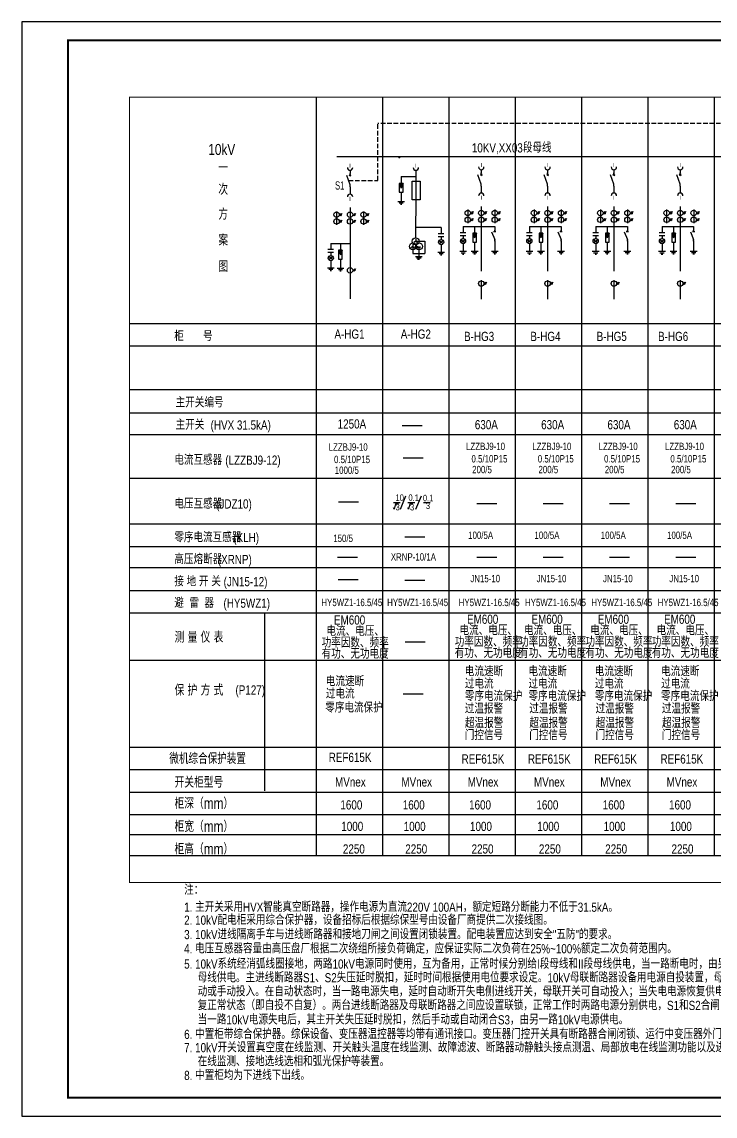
# Model space of a CAD drawing. Extents: x 562591 to 1355713, y 459382 to 835216.
# Drawn here: x 562591 to 600227, y 709699 to 769099 of the extents above; entities that cross this region are included whole.
import ezdxf

# ---------------------------------------------------------------- set-up
doc = ezdxf.new("R2010")
doc.units = 0
doc.header["$LTSCALE"] = 1000
doc.header["$MEASUREMENT"] = 0
doc.linetypes.add('DASH', pattern=[0.35, 0.25, -0.1])
for name, color, linetype in [('1', 8, 'Continuous'), ('A', 7, 'Continuous'), ('EQUIP', 3, 'Continuous'), ('TEL_TITLE', 7, 'Continuous'), ('WIRE-照明', 1, 'Continuous'), ('公共标注层', 8, 'Continuous'), ('动力平面导线层', 3, 'Continuous'), ('照明平面导线层', 1, 'Continuous')]:
    doc.layers.add(name, color=color, linetype=linetype)
doc.layers.add('E-LIGH-INN-TEXT', color=7, linetype='Continuous', lineweight=25)
doc.styles.add('fs', font='fszk.shx', dxfattribs={"width": 0.8, "bigfont": 'hztxt.shx'})
doc.styles.add('H1', font='jrs.shx', dxfattribs={"width": 0.7, "bigfont": 'jhz.shx'})
doc.styles.add('HZLZB', font='txt', dxfattribs={"width": 0.666667, "bigfont": 'hztxt'})
doc.styles.add('Lee', font='jrs.shx', dxfattribs={"bigfont": 'hztxt.shx'})
doc.styles.add('设计院字体(0.7)', font='xcsg.shx', dxfattribs={"width": 0.7, "bigfont": 'hztxt.shx'})

msp = doc.modelspace()

# ---------------------------------------------------------------- linework, layer by layer
at = {"color": 7}
for p, q in [((578566, 765007), (578566, 723824)), ((582166, 765007), (582166, 723824)), ((585766, 765007), (585766, 742605)), ((589366, 765007), (589366, 723824)), ((592966, 765007), (592966, 723824)), ((596566, 765007), (596566, 723824)), ((600166, 765007), (600166, 723824)), ((649570, 749134), (568430, 749134)), ((649570, 747855), (568430, 747855)), ((649570, 746684), (568430, 746684)), ((583243, 747185), (584329, 747185)), ((583296, 745427), (584382, 745427)), ((649570, 744304), (568430, 744304)), ((579783, 743051), (580869, 743051)), ((585766, 742612), (585766, 723824)), ((587297, 742961), (588384, 742961)), ((590897, 742961), (591984, 742961)), ((594497, 742961), (595584, 742961)), ((598097, 742961), (599184, 742961)), ((649570, 741832), (568430, 741832)), ((583383, 741147), (584469, 741147)), ((649570, 740607), (568430, 740607)), ((579732, 740035), (580819, 740035)), ((587297, 740037), (588384, 740037)), ((590897, 740037), (591984, 740037)), ((594497, 740037), (595584, 740037)), ((598097, 740037), (599184, 740037)), ((649570, 739455), (568430, 739455)), ((579770, 738834), (580856, 738834)), ((583383, 738791), (584469, 738791)), ((649570, 738221), (568430, 738221)), ((649570, 736996), (568430, 736996)), ((575756, 736996), (575756, 727354)), ((583393, 735443), (584480, 735443)), ((649570, 734423), (568430, 734423)), ((583282, 732625), (584369, 732625)), ((568430, 729731), (649570, 729731)), ((568430, 728506), (649570, 728506)), ((568430, 727282), (649570, 727282)), ((568430, 727282), (649570, 727282)), ((649570, 726057), (568430, 726057)), ((649570, 724977), (568430, 724977)), ((649570, 723824), (568430, 723824))]:
    msp.add_line(p, q, dxfattribs=at)
at = {"color": 0}
for p, q in [((580407, 760251), (580229, 760765)), ((580455, 760798), (580359, 760734)), ((580359, 760793), (580455, 760735)), ((587530, 760285), (587352, 760799)), ((587578, 760832), (587482, 760768)), ((587482, 760826), (587578, 760769)), ((587530, 760799), (587530, 760909)), ((591130, 760285), (590952, 760799)), ((591178, 760832), (591082, 760768)), ((591082, 760826), (591178, 760769)), ((591130, 760799), (591130, 760909)), ((594730, 760285), (594552, 760799)), ((594778, 760832), (594682, 760768)), ((594682, 760826), (594778, 760769)), ((594730, 760799), (594730, 760909)), ((598330, 760285), (598152, 760799)), ((598378, 760832), (598282, 760768)), ((598282, 760826), (598378, 760769)), ((598330, 760799), (598330, 760909)), ((582997, 759355), (583364, 759355)), ((583071, 759282), (583291, 759282)), ((583144, 759208), (583217, 759208)), ((579820, 758631), (579967, 758631)), ((579908, 758704), (579834, 758557)), ((579967, 758704), (579893, 758557)), ((580554, 758631), (580700, 758631)), ((580642, 758704), (580568, 758557)), ((580700, 758704), (580627, 758557)), ((581288, 758631), (581434, 758631)), ((581376, 758704), (581302, 758557)), ((581434, 758704), (581361, 758557)), ((586943, 758723), (587089, 758723)), ((587031, 758797), (586957, 758650)), ((587089, 758797), (587016, 758650)), ((587677, 758723), (587823, 758723)), ((587765, 758797), (587691, 758650)), ((587823, 758797), (587750, 758650)), ((588410, 758723), (588557, 758723)), ((588499, 758797), (588425, 758650)), ((588557, 758797), (588484, 758650)), ((590543, 758723), (590689, 758723)), ((590631, 758797), (590557, 758650)), ((590689, 758797), (590616, 758650)), ((591277, 758723), (591423, 758723)), ((591365, 758797), (591291, 758650)), ((591423, 758797), (591350, 758650)), ((592010, 758723), (592157, 758723)), ((592099, 758797), (592025, 758650)), ((592157, 758797), (592084, 758650)), ((594143, 758723), (594289, 758723)), ((594231, 758797), (594157, 758650)), ((594289, 758797), (594216, 758650)), ((594877, 758723), (595023, 758723)), ((594965, 758797), (594891, 758650)), ((595023, 758797), (594950, 758650)), ((595610, 758723), (595757, 758723)), ((595699, 758797), (595625, 758650)), ((595757, 758797), (595684, 758650)), ((597743, 758723), (597889, 758723)), ((597831, 758797), (597757, 758650)), ((597889, 758797), (597816, 758650)), ((598477, 758723), (598623, 758723)), ((598565, 758797), (598491, 758650)), ((598623, 758797), (598550, 758650)), ((599210, 758723), (599357, 758723)), ((599299, 758797), (599225, 758650)), ((599357, 758797), (599284, 758650)), ((579820, 758264), (579967, 758264)), ((579908, 758337), (579834, 758190)), ((579967, 758337), (579893, 758190)), ((580554, 758264), (580700, 758264)), ((580642, 758337), (580568, 758190)), ((580700, 758337), (580627, 758190)), ((581288, 758264), (581434, 758264)), ((581376, 758337), (581302, 758190)), ((581434, 758337), (581361, 758190)), ((586943, 758357), (587089, 758357)), ((587031, 758430), (586957, 758283)), ((587089, 758430), (587016, 758283)), ((587677, 758357), (587823, 758357)), ((587765, 758430), (587691, 758283)), ((587823, 758430), (587750, 758283)), ((588410, 758357), (588557, 758357)), ((588499, 758430), (588425, 758283)), ((588557, 758430), (588484, 758283)), ((590543, 758357), (590689, 758357)), ((590631, 758430), (590557, 758283)), ((590689, 758430), (590616, 758283)), ((591277, 758357), (591423, 758357)), ((591365, 758430), (591291, 758283)), ((591423, 758430), (591350, 758283)), ((592010, 758357), (592157, 758357)), ((592099, 758430), (592025, 758283)), ((592157, 758430), (592084, 758283)), ((594143, 758357), (594289, 758357)), ((594231, 758430), (594157, 758283)), ((594289, 758430), (594216, 758283)), ((594877, 758357), (595023, 758357)), ((594965, 758430), (594891, 758283)), ((595023, 758430), (594950, 758283)), ((595610, 758357), (595757, 758357)), ((595699, 758430), (595625, 758283)), ((595757, 758430), (595684, 758283)), ((597743, 758357), (597889, 758357)), ((597831, 758430), (597757, 758283)), ((597889, 758430), (597816, 758283)), ((598477, 758357), (598623, 758357)), ((598565, 758430), (598491, 758283)), ((598623, 758430), (598550, 758283)), ((599210, 758357), (599357, 758357)), ((599299, 758430), (599225, 758283)), ((599357, 758430), (599284, 758283)), ((585198, 757605), (585507, 757605)), ((585198, 757455), (585507, 757455)), ((586389, 757661), (586697, 757661)), ((586389, 757511), (586697, 757511)), ((588086, 757696), (588262, 757285)), ((588321, 757696), (588203, 757696)), ((589989, 757661), (590297, 757661)), ((589989, 757511), (590297, 757511)), ((591686, 757696), (591862, 757285)), ((591921, 757696), (591803, 757696)), ((593589, 757661), (593897, 757661)), ((593589, 757511), (593897, 757511)), ((595286, 757696), (595462, 757285)), ((595521, 757696), (595403, 757696)), ((597189, 757661), (597497, 757661)), ((597189, 757511), (597497, 757511)), ((598886, 757696), (599062, 757285)), ((599121, 757696), (599003, 757696)), ((585240, 757060), (585465, 757229)), ((585240, 757229), (585465, 757060)), ((586430, 757116), (586656, 757285)), ((586430, 757285), (586656, 757116)), ((590030, 757116), (590256, 757285)), ((590030, 757285), (590256, 757116)), ((593630, 757116), (593856, 757285)), ((593630, 757285), (593856, 757116)), ((597230, 757116), (597456, 757285)), ((597230, 757285), (597456, 757116)), ((579514, 756736), (579206, 756736)), ((579514, 756586), (579206, 756586)), ((579473, 756191), (579247, 756360)), ((579473, 756360), (579247, 756191)), ((585169, 756595), (585536, 756595)), ((585242, 756522), (585462, 756522)), ((585316, 756449), (585389, 756449)), ((586360, 756644), (586727, 756644)), ((586433, 756571), (586653, 756571)), ((586506, 756498), (586580, 756498)), ((586989, 756649), (587356, 756649)), ((587062, 756576), (587282, 756576)), ((587136, 756502), (587209, 756502)), ((588078, 756649), (588445, 756649)), ((588152, 756576), (588372, 756576)), ((588225, 756502), (588299, 756502)), ((589960, 756644), (590327, 756644)), ((590033, 756571), (590253, 756571)), ((590106, 756498), (590180, 756498)), ((590589, 756649), (590956, 756649)), ((590662, 756576), (590882, 756576)), ((590736, 756502), (590809, 756502)), ((591678, 756649), (592045, 756649)), ((591752, 756576), (591972, 756576)), ((591825, 756502), (591899, 756502)), ((593560, 756644), (593927, 756644)), ((593633, 756571), (593853, 756571)), ((593706, 756498), (593780, 756498)), ((594189, 756649), (594556, 756649)), ((594262, 756576), (594482, 756576)), ((594336, 756502), (594409, 756502)), ((595278, 756649), (595645, 756649)), ((595352, 756576), (595572, 756576)), ((595425, 756502), (595499, 756502)), ((597160, 756644), (597527, 756644)), ((597233, 756571), (597453, 756571)), ((597306, 756498), (597380, 756498)), ((597789, 756649), (598156, 756649)), ((597862, 756576), (598082, 756576)), ((597936, 756502), (598009, 756502)), ((598878, 756649), (599245, 756649)), ((598952, 756576), (599172, 756576)), ((599025, 756502), (599099, 756502)), ((579543, 755723), (579177, 755723)), ((579470, 755649), (579250, 755649)), ((579397, 755576), (579323, 755576)), ((579700, 755727), (580067, 755727)), ((579773, 755654), (579994, 755654)), ((579847, 755580), (579920, 755580)), ((580554, 755613), (580700, 755613)), ((580642, 755687), (580568, 755540)), ((580700, 755687), (580627, 755540)), ((587677, 754897), (587823, 754897)), ((587765, 754970), (587691, 754824)), ((587823, 754970), (587750, 754824)), ((591277, 754897), (591423, 754897)), ((591365, 754970), (591291, 754824)), ((591423, 754970), (591350, 754824)), ((594877, 754897), (595023, 754897)), ((594965, 754970), (594891, 754824)), ((595023, 754970), (594950, 754824)), ((598477, 754897), (598623, 754897)), ((598565, 754970), (598491, 754824)), ((598623, 754970), (598550, 754824)), ((568430, 752718), (649570, 752718)), ((649570, 751493), (568430, 751493))]:
    msp.add_line(p, q, dxfattribs=at)
at = {"color": 7, "const_width": 60}
msp.add_lwpolyline([(568430, 765007), (649570, 765007), (649570, 722378), (568430, 722378)], close=True, dxfattribs=at)
at = {"color": 0}
for centre, radius in [((579673, 758631), 147), ((580407, 758631), 147), ((581141, 758631), 147), ((586796, 758723), 147), ((587530, 758723), 147), ((588264, 758723), 147), ((590396, 758723), 147), ((591130, 758723), 147), ((591864, 758723), 147), ((593996, 758723), 147), ((594730, 758723), 147), ((595464, 758723), 147), ((597596, 758723), 147), ((598330, 758723), 147), ((599064, 758723), 147), ((579673, 758264), 147), ((580407, 758264), 147), ((581141, 758264), 147), ((586796, 758357), 147), ((587530, 758357), 147), ((588264, 758357), 147), ((590396, 758357), 147), ((591130, 758357), 147), ((591864, 758357), 147), ((593996, 758357), 147), ((594730, 758357), 147), ((595464, 758357), 147), ((597596, 758357), 147), ((598330, 758357), 147), ((599064, 758357), 147), ((585352, 757145), 141), ((586543, 757201), 141), ((590143, 757201), 141), ((593743, 757201), 141), ((597343, 757201), 141), ((579360, 756276), 141), ((580407, 755613), 147), ((587530, 754897), 147), ((591130, 754897), 147), ((594730, 754897), 147), ((598330, 754897), 147)]:
    msp.add_circle(centre, radius, dxfattribs=at)
for centre, start, end in [((580407, 761189), 180, 0), ((583979, 761189), 180, 0), ((587530, 761222), 180, 0), ((591130, 761222), 180, 0), ((594730, 761222), 180, 0), ((598330, 761222), 180, 0), ((580407, 759602), 0, 180), ((587530, 759661), 0, 180), ((591130, 759661), 0, 180), ((594730, 759661), 0, 180), ((598330, 759661), 0, 180)]:
    msp.add_arc(centre, 147, start, end, dxfattribs=at)
at = {"layer": '1', "color": 0, "lineweight": -3}
for p, q in [((583965, 756360), (584314, 756360)), ((584017, 756291), (584263, 756291)), ((584076, 756222), (584185, 756222))]:
    msp.add_line(p, q, dxfattribs=at)
at = {"layer": 'A', "color": 0, "lineweight": -3}
for centre in [(583968, 757190), (583818, 756912), (584149, 756912)]:
    msp.add_circle(centre, 188, dxfattribs=at)
at = {"layer": 'E-LIGH-INN-TEXT', "linetype": 'Continuous'}
for p, q in [((583818, 756912), (583710, 756834)), ((583818, 757027), (583818, 756912)), ((583818, 756912), (583925, 756834)), ((583818, 756912), (583818, 756533)), ((583971, 757193), (583863, 757115)), ((583971, 757308), (583971, 757193)), ((583971, 757193), (584078, 757115)), ((583971, 757193), (584466, 757193)), ((584107, 756931), (584060, 756851)), ((584060, 756851), (584219, 756851)), ((584140, 756851), (584140, 756360)), ((584173, 756931), (584219, 756851)), ((584466, 757193), (584466, 756533)), ((583818, 756533), (584466, 756533))]:
    msp.add_line(p, q, dxfattribs=at)
msp.add_lwpolyline([(583781, 760449), (584212, 760449), (584212, 759446), (583781, 759446)], close=True, dxfattribs=at)
at = {"layer": 'EQUIP', "color": 0, "linetype": 'Continuous', "lineweight": -3}
for p, q in [((583426, 743344), (583132, 742638)), ((584262, 743344), (583968, 742638)), ((582763, 743005), (583130, 743005)), ((582797, 742655), (582765, 742720)), ((582868, 742932), (582797, 742655)), ((583032, 742932), (582868, 742932)), ((583550, 743005), (583917, 743005)), ((583584, 742655), (583551, 742720)), ((583655, 742932), (583584, 742655)), ((583818, 742932), (583655, 742932)), ((584396, 743005), (584763, 743005))]:
    msp.add_line(p, q, dxfattribs=at)
at = {"layer": 'TEL_TITLE'}
msp.add_lwpolyline([(562591, 709699), (667691, 709699), (667691, 769099), (562591, 769099)], close=True, dxfattribs=at)
at = {"layer": 'TEL_TITLE', "const_width": 100}
msp.add_lwpolyline([(565091, 710699), (666691, 710699), (666691, 768099), (565091, 768099)], close=True, dxfattribs=at)
at = {"layer": 'WIRE-照明'}
msp.add_line((583181, 760697), (583979, 760697), dxfattribs=at)
at = {"layer": '公共标注层', "color": 0}
for p, q in [((583077, 760327), (583181, 760075)), ((583285, 760327), (583181, 760075)), ((587068, 757621), (587172, 757369)), ((587276, 757621), (587172, 757369)), ((590668, 757621), (590772, 757369)), ((590876, 757621), (590772, 757369)), ((594268, 757621), (594372, 757369)), ((594476, 757621), (594372, 757369)), ((597868, 757621), (597972, 757369)), ((598076, 757621), (597972, 757369)), ((579779, 756699), (579883, 756447)), ((579987, 756699), (579883, 756447))]:
    msp.add_line(p, q, dxfattribs=at)
for points in [[(583077, 759854), (583285, 759854), (583285, 760327), (583077, 760327)], [(587068, 757148), (587276, 757148), (587276, 757621), (587068, 757621)], [(590668, 757148), (590876, 757148), (590876, 757621), (590668, 757621)], [(594268, 757148), (594476, 757148), (594476, 757621), (594268, 757621)], [(597868, 757148), (598076, 757148), (598076, 757621), (597868, 757621)], [(579779, 756226), (579987, 756226), (579987, 756699), (579779, 756699)]]:
    msp.add_lwpolyline(points, close=True, dxfattribs=at)
for points in [[(583077, 760327), (583181, 760075), (583285, 760327)], [(587068, 757621), (587172, 757369), (587276, 757621)], [(590668, 757621), (590772, 757369), (590876, 757621)], [(594268, 757621), (594372, 757369), (594476, 757621)], [(597868, 757621), (597972, 757369), (598076, 757621)], [(579779, 756699), (579883, 756447), (579987, 756699)]]:
    msp.add_solid(points, dxfattribs=at)
at = {"layer": '动力平面导线层', "color": 1}
for p, q in [((580407, 761042), (580407, 760875)), ((583979, 761042), (583979, 759749)), ((587530, 761076), (587530, 760909)), ((591130, 761076), (591130, 760909)), ((594730, 761076), (594730, 760909)), ((598330, 761076), (598330, 760909)), ((580407, 760765), (580407, 760875)), ((583181, 760697), (583181, 760327)), ((580407, 760141), (580407, 760251)), ((580407, 760141), (580407, 759774)), ((583181, 759854), (583181, 759355)), ((583181, 759740), (583181, 759719)), ((583979, 759749), (583968, 757377)), ((587530, 760175), (587530, 760285)), ((587530, 760175), (587530, 759808)), ((591130, 760175), (591130, 760285)), ((591130, 760175), (591130, 759808)), ((594730, 760175), (594730, 760285)), ((594730, 760175), (594730, 759808)), ((598330, 760175), (598330, 760285)), ((598330, 760175), (598330, 759808)), ((579673, 758814), (579673, 758080)), ((580407, 759015), (580407, 754058)), ((580407, 758814), (580407, 758080)), ((581141, 758814), (581141, 758080)), ((586796, 758907), (586796, 758173)), ((587530, 759074), (587530, 755575)), ((587530, 758907), (587530, 758173)), ((588264, 758907), (588264, 758173)), ((590396, 758907), (590396, 758173)), ((591130, 759074), (591130, 755575)), ((591130, 758907), (591130, 758173)), ((591864, 758907), (591864, 758173)), ((593996, 758907), (593996, 758173)), ((594730, 759074), (594730, 755575)), ((594730, 758907), (594730, 758173)), ((595464, 758907), (595464, 758173)), ((597596, 758907), (597596, 758173)), ((598330, 759074), (598330, 755575)), ((598330, 758907), (598330, 758173)), ((599064, 758907), (599064, 758173)), ((586543, 757991), (588262, 757991)), ((586543, 757991), (586543, 757661)), ((587172, 757991), (587172, 757621)), ((588262, 757991), (588262, 757696)), ((588262, 757977), (588262, 757980)), ((590143, 757991), (591862, 757991)), ((590143, 757991), (590143, 757661)), ((590772, 757991), (590772, 757621)), ((591862, 757991), (591862, 757696)), ((591862, 757977), (591862, 757980)), ((593743, 757991), (595462, 757991)), ((593743, 757991), (593743, 757661)), ((594372, 757991), (594372, 757621)), ((595462, 757991), (595462, 757696)), ((595462, 757977), (595462, 757980)), ((597343, 757991), (599062, 757991)), ((597343, 757991), (597343, 757661)), ((597972, 757991), (597972, 757621)), ((599062, 757991), (599062, 757696)), ((599062, 757977), (599062, 757980)), ((585352, 757942), (583979, 757942)), ((585352, 757942), (585352, 757605)), ((585352, 757455), (585352, 757380)), ((585352, 757380), (585352, 757286)), ((586543, 757511), (586543, 757435)), ((586543, 757435), (586543, 757341)), ((588262, 757696), (588262, 757784)), ((590143, 757511), (590143, 757435)), ((590143, 757435), (590143, 757341)), ((591862, 757696), (591862, 757784)), ((593743, 757511), (593743, 757435)), ((593743, 757435), (593743, 757341)), ((595462, 757696), (595462, 757784)), ((597343, 757511), (597343, 757435)), ((597343, 757435), (597343, 757341)), ((599062, 757696), (599062, 757784)), ((579360, 757069), (579360, 756736)), ((579360, 757069), (580407, 757069)), ((579883, 757069), (579883, 756699)), ((585352, 757004), (585352, 756910)), ((585352, 756959), (585352, 756595)), ((586543, 757060), (586543, 756966)), ((586543, 757015), (586543, 756644)), ((587172, 757148), (587172, 756649)), ((587172, 757034), (587172, 757013)), ((588262, 757197), (588262, 757285)), ((588262, 757236), (588262, 756649)), ((590143, 757060), (590143, 756966)), ((590143, 757015), (590143, 756644)), ((590772, 757148), (590772, 756649)), ((590772, 757034), (590772, 757013)), ((591862, 757197), (591862, 757285)), ((591862, 757236), (591862, 756649)), ((593743, 757060), (593743, 756966)), ((593743, 757015), (593743, 756644)), ((594372, 757148), (594372, 756649)), ((594372, 757034), (594372, 757013)), ((595462, 757197), (595462, 757285)), ((595462, 757236), (595462, 756649)), ((597343, 757060), (597343, 756966)), ((597343, 757015), (597343, 756644)), ((597972, 757148), (597972, 756649)), ((597972, 757034), (597972, 757013)), ((599062, 757197), (599062, 757285)), ((599062, 757236), (599062, 756649)), ((579360, 756586), (579360, 756511)), ((579360, 756511), (579360, 756417)), ((579883, 756226), (579883, 755727)), ((579360, 756135), (579360, 756041)), ((579360, 756090), (579360, 755723)), ((579883, 756112), (579883, 756091)), ((587530, 755084), (587530, 754040)), ((587530, 755080), (587530, 754612)), ((591130, 755084), (591130, 754040)), ((591130, 755080), (591130, 754612)), ((594730, 755084), (594730, 754040)), ((594730, 755080), (594730, 754612)), ((598330, 755084), (598330, 754040)), ((598330, 755080), (598330, 754612))]:
    msp.add_line(p, q, dxfattribs=at)
at = {"layer": '动力平面导线层', "const_width": 73.4}
msp.add_lwpolyline([(579673, 761776), (612333, 761776)], dxfattribs=at)
at = {"layer": '动力平面导线层', "color": 1}
for points in [[(580407, 761776, 0, 0, 0), (580407, 761189, 29.4, 29.4, 0), (580407, 761409, 29.4, 29.4, 0)], [(583979, 761776, 0, 0, 0), (583979, 761189, 29.4, 29.4, 0), (583979, 761409, 29.4, 29.4, 0)], [(587530, 761810, 0, 0, 0), (587530, 761222, 29.4, 29.4, 0), (587530, 761443, 29.4, 29.4, 0)], [(591130, 761810, 0, 0, 0), (591130, 761222, 29.4, 29.4, 0), (591130, 761443, 29.4, 29.4, 0)], [(594730, 761810, 0, 0, 0), (594730, 761222, 29.4, 29.4, 0), (594730, 761443, 29.4, 29.4, 0)], [(598330, 761810, 0, 0, 0), (598330, 761222, 29.4, 29.4, 0), (598330, 761443, 29.4, 29.4, 0)], [(580407, 759015, 0, 0, 0), (580407, 759602, 29.4, 29.4, 0), (580407, 759382, 29.4, 29.4, 0)], [(587530, 759074, 0, 0, 0), (587530, 759661, 29.4, 29.4, 0), (587530, 759441, 29.4, 29.4, 0)], [(591130, 759074, 0, 0, 0), (591130, 759661, 29.4, 29.4, 0), (591130, 759441, 29.4, 29.4, 0)], [(594730, 759074, 0, 0, 0), (594730, 759661, 29.4, 29.4, 0), (594730, 759441, 29.4, 29.4, 0)], [(598330, 759074, 0, 0, 0), (598330, 759661, 29.4, 29.4, 0), (598330, 759441, 29.4, 29.4, 0)], [(587530, 754841, 0, 0, 0), (587530, 755098, 0, 220, 0), (587530, 755318, 0, 0, 0), (587530, 755575, 0, 0, 0)], [(591130, 754841, 0, 0, 0), (591130, 755098, 0, 220, 0), (591130, 755318, 0, 0, 0), (591130, 755575, 0, 0, 0)], [(594730, 754841, 0, 0, 0), (594730, 755098, 0, 220, 0), (594730, 755318, 0, 0, 0), (594730, 755575, 0, 0, 0)], [(598330, 754841, 0, 0, 0), (598330, 755098, 0, 220, 0), (598330, 755318, 0, 0, 0), (598330, 755575, 0, 0, 0)], [(580407, 755302, 0, 0, 0), (580407, 755045, 0, 220, 0), (580407, 754825, 0, 0, 0), (580407, 754568, 0, 0, 0)]]:
    msp.add_lwpolyline(points, format="xyseb", dxfattribs=at)
at = {"layer": '动力平面导线层'}
for p in [(583078, 761742), (583099, 761742)]:
    msp.add_point(p, dxfattribs=at)
at = {"layer": '动力平面导线层', "color": 30}
for p in [(586543, 757354), (586543, 757354), (590143, 757354), (590143, 757354), (593743, 757354), (593743, 757354), (597343, 757354), (597343, 757354)]:
    msp.add_point(p, dxfattribs=at)
at = {"layer": '照明平面导线层', "linetype": 'DASH'}
for p, q in [((581913, 760488), (581913, 763578)), ((580329, 760488), (581913, 760488))]:
    msp.add_line(p, q, dxfattribs=at)
msp.add_lwpolyline([(610675, 760551), (610675, 763578), (581913, 763578)], dxfattribs=at)

# ---------------------------------------------------------------- texts
at = {"color": 0, "width": 0.8}
for s, height, style, p in [('10kV', 600, 'H1', (572711, 761872)), ('10KV,XX03段母线', 500, 'H1', (587020, 762010)), ('一', 600, 'H1', (573258, 760896)), ('次', 600, 'H1', (573258, 759708)), ('方', 600, 'H1', (573258, 758362)), ('案', 600, 'H1', (573258, 756955)), ('图', 600, 'H1', (573258, 755526)), ('柜       号', 500, 'Lee', (570867, 751774)), ('A-HG1', 500, 'H1', (579561, 751901)), ('A-HG2', 500, 'H1', (583161, 751901)), ('B-HG3', 500, 'H1', (586597, 751775)), ('B-HG4', 500, 'H1', (590197, 751775)), ('B-HG5', 500, 'H1', (593797, 751775)), ('B-HG6', 500, 'H1', (597130, 751775))]:
    msp.add_text(s, height=height, dxfattribs=dict(at, style=style)).set_placement(p)
at = {"color": 7}
for s, height, style, width, p in [('主开关编号', 500, 'Lee', 0.8, (570938, 748176)), ('主开关', 500, 'Lee', 0.8, (570938, 746965)), ('(HVX 31.5kA)', 500, 'Lee', 0.8, (572838, 746965)), ('1250A', 500, 'H1', 0.8, (579735, 747024)), ('630A', 500, 'H1', 0.8, (587182, 746984)), ('630A', 500, 'H1', 0.8, (590782, 746984)), ('630A', 500, 'H1', 0.8, (594382, 746984)), ('630A', 500, 'H1', 0.8, (597982, 746984)), ('LZZBJ9-10', 400, 'H1', 0.8, (579247, 745822)), ('LZZBJ9-10', 400, 'H1', 0.8, (586706, 745856)), ('LZZBJ9-10', 400, 'H1', 0.8, (590306, 745856)), ('LZZBJ9-10', 400, 'H1', 0.8, (593906, 745856)), ('LZZBJ9-10', 400, 'H1', 0.8, (597506, 745856)), ('电流互感器', 500, 'Lee', 0.8, (570867, 745058)), ('(LZZBJ9-12)', 500, 'Lee', 0.8, (573636, 745058)), ('0.5/10P15', 400, 'H1', 0.8, (579540, 745147)), ('0.5/10P15', 400, 'H1', 0.8, (586999, 745182)), ('0.5/10P15', 400, 'H1', 0.8, (590599, 745182)), ('0.5/10P15', 400, 'H1', 0.8, (594199, 745182)), ('0.5/10P15', 400, 'H1', 0.8, (597799, 745182)), ('1000/5', 400, 'H1', 0.8, (579577, 744563)), ('200/5', 400, 'H1', 0.8, (587036, 744598)), ('200/5', 400, 'H1', 0.8, (590636, 744598)), ('200/5', 400, 'H1', 0.8, (594236, 744598)), ('200/5', 400, 'H1', 0.8, (597836, 744598)), ('电压互感器', 500, 'Lee', 0.8, (570867, 742682)), ('(JDZ10)', 500, 'Lee', 0.8, (573141, 742682)), ('零序电流互感器', 500, 'Lee', 0.8, (570867, 740856)), ('(KLH)', 500, 'Lee', 0.8, (574070, 740856)), ('100/5A', 400, 'H1', 0.8, (586819, 741031)), ('100/5A', 400, 'H1', 0.8, (590419, 741031)), ('100/5A', 400, 'H1', 0.8, (594019, 741031)), ('100/5A', 400, 'H1', 0.8, (597619, 741031)), ('150/5', 400, 'H1', 0.8, (579495, 740864)), ('高压熔断器', 500, 'Lee', 0.8, (570867, 739668)), ('(XRNP)', 500, 'Lee', 0.8, (573230, 739668)), ('XRNP-10/1A', 400, 'Lee', 0.8, (582621, 739855)), ('接 地 开 关', 500, 'Lee', 0.8, (570867, 738465)), ('(JN15-12)', 500, 'Lee', 0.8, (573545, 738465)), ('JN15-10', 400, 'H1', 0.8, (586937, 738680)), ('JN15-10', 400, 'H1', 0.8, (590537, 738680)), ('JN15-10', 400, 'H1', 0.8, (594137, 738680)), ('JN15-10', 400, 'H1', 0.8, (597737, 738680)), ('避  雷  器', 500, 'Lee', 0.8, (570867, 737295)), ('(HY5WZ1)', 500, 'Lee', 0.8, (573537, 737295)), ('HY5WZ1-16.5/45', 400, 'H1', 0.8, (578852, 737384)), ('HY5WZ1-16.5/45', 400, 'H1', 0.8, (582423, 737384)), ('HY5WZ1-16.5/45', 400, 'H1', 0.8, (586307, 737384)), ('HY5WZ1-16.5/45', 400, 'H1', 0.8, (589907, 737384)), ('HY5WZ1-16.5/45', 400, 'H1', 0.8, (593507, 737384)), ('HY5WZ1-16.5/45', 400, 'H1', 0.8, (597107, 737384)), ('EM600', 500, 'H1', 0.8, (579535, 736383)), ('EM600', 500, 'H1', 0.8, (586759, 736423)), ('EM600', 500, 'H1', 0.8, (590257, 736423)), ('EM600', 500, 'H1', 0.8, (593857, 736423)), ('EM600', 500, 'H1', 0.8, (597457, 736423)), ('测 量 仪 表', 600, 'H1', 0.8, (570881, 735401)), ('电流、电压、', 500, 'H1', 0.8, (579127, 735767)), ('电流、电压、', 500, 'H1', 0.8, (586351, 735807)), ('电流、电压、', 500, 'H1', 0.8, (589849, 735807)), ('电流、电压、', 500, 'H1', 0.8, (593449, 735807)), ('电流、电压、', 500, 'H1', 0.8, (597049, 735807)), ('功率因数、频率', 500, 'H1', 0.8, (578864, 735141)), ('功率因数、频率', 500, 'H1', 0.8, (586088, 735181)), ('功率因数、频率', 500, 'H1', 0.8, (589586, 735181)), ('功率因数、频率', 500, 'H1', 0.8, (593186, 735181)), ('功率因数、频率', 500, 'H1', 0.8, (596786, 735181)), ('有功、无功电度', 500, 'H1', 0.8, (578864, 734536)), ('有功、无功电度', 500, 'H1', 0.8, (586088, 734576)), ('有功、无功电度', 500, 'H1', 0.8, (589586, 734576)), ('有功、无功电度', 500, 'H1', 0.8, (593186, 734576)), ('有功、无功电度', 500, 'H1', 0.8, (596786, 734576)), ('电流速断', 500, 'H1', 0.8, (579093, 733037)), ('电流速断', 500, 'H1', 0.8, (586638, 733579)), ('电流速断', 500, 'H1', 0.8, (590094, 733579)), ('电流速断', 500, 'H1', 0.8, (593694, 733579)), ('电流速断', 500, 'H1', 0.8, (597294, 733579)), ('保 护 方 式', 600, 'H1', 0.8, (570881, 732526)), ('(P127)', 500, 'H1', 0.8, (574188, 732584)), ('过电流', 500, 'H1', 0.8, (586638, 732907)), ('过电流', 500, 'H1', 0.8, (590094, 732907)), ('过电流', 500, 'H1', 0.8, (593694, 732907)), ('过电流', 500, 'H1', 0.8, (597294, 732907)), ('过电流', 500, 'H1', 0.8, (579093, 732365)), ('零序电流保护', 500, 'H1', 0.8, (586638, 732234)), ('零序电流保护', 500, 'H1', 0.8, (590094, 732234)), ('零序电流保护', 500, 'H1', 0.8, (593694, 732234)), ('零序电流保护', 500, 'H1', 0.8, (597294, 732234)), ('零序电流保护', 500, 'H1', 0.8, (579060, 731613)), ('过温报警', 500, 'H1', 0.8, (586638, 731555)), ('过温报警', 500, 'H1', 0.8, (590137, 731555)), ('过温报警', 500, 'H1', 0.8, (593737, 731555)), ('过温报警', 500, 'H1', 0.8, (597337, 731555)), ('超温报警', 500, 'H1', 0.8, (586645, 730778)), ('超温报警', 500, 'H1', 0.8, (590144, 730778)), ('超温报警', 500, 'H1', 0.8, (593744, 730778)), ('超温报警', 500, 'H1', 0.8, (597344, 730778)), ('门控信号', 500, 'H1', 0.8, (586637, 730116)), ('门控信号', 500, 'H1', 0.8, (590136, 730116)), ('门控信号', 500, 'H1', 0.8, (593736, 730116)), ('门控信号', 500, 'H1', 0.8, (597336, 730116)), ('微机综合保护装置', 600, 'HZLZB', 0.666667, (570595, 728814)), ('REF615K', 500, 'H1', 0.8, (579249, 728926)), ('REF615K', 500, 'H1', 0.8, (586462, 728837)), ('REF615K', 500, 'H1', 0.8, (590062, 728837)), ('REF615K', 500, 'H1', 0.8, (593662, 728837)), ('REF615K', 500, 'H1', 0.8, (597262, 728837)), ('开关柜型号', 600, 'H1', 0.8, (570881, 727526)), ('MVnex', 500, 'H1', 0.8, (579594, 727588)), ('MVnex', 500, 'H1', 0.8, (583194, 727588)), ('MVnex', 500, 'H1', 0.8, (586794, 727588)), ('MVnex', 500, 'H1', 0.8, (590394, 727588)), ('MVnex', 500, 'H1', 0.8, (593994, 727588)), ('MVnex', 500, 'H1', 0.8, (597594, 727588)), ('柜深（mm）', 600, 'H1', 0.8, (570881, 726379)), ('1600', 500, 'H1', 0.8, (579884, 726344)), ('1600', 500, 'H1', 0.8, (583270, 726344)), ('1600', 500, 'H1', 0.8, (586870, 726344)), ('1600', 500, 'H1', 0.8, (590525, 726344)), ('1600', 500, 'H1', 0.8, (594125, 726344)), ('1600', 500, 'H1', 0.8, (597725, 726344)), ('柜宽（mm）', 600, 'H1', 0.8, (570881, 725127)), ('1000', 500, 'H1', 0.8, (579933, 725177)), ('1000', 500, 'H1', 0.8, (583320, 725177)), ('1000', 500, 'H1', 0.8, (586920, 725177)), ('1000', 500, 'H1', 0.8, (590574, 725177)), ('1000', 500, 'H1', 0.8, (594174, 725177)), ('1000', 500, 'H1', 0.8, (597774, 725177)), ('柜高（mm）', 600, 'H1', 0.8, (570881, 723902)), ('2250', 500, 'H1', 0.8, (580019, 723952)), ('2250', 500, 'H1', 0.8, (583406, 723952)), ('2250', 500, 'H1', 0.8, (587006, 723952)), ('2250', 500, 'H1', 0.8, (590660, 723952)), ('2250', 500, 'H1', 0.8, (594260, 723952)), ('2250', 500, 'H1', 0.8, (597860, 723952)), ('注：  ', 500, 'Lee', 0.8, (571402, 721719)), ('1. 主开关采用HVX智能真空断路器，操作电源为直流220V 100AH，额定短路分断能力不低于31.5kA。', 500, 'Lee', 0.8, (571402, 720790)), ('2. 10kV配电柜采用综合保护器，设备招标后根据综保型号由设备厂商提供二次接线图。', 500, 'Lee', 0.8, (571402, 720085)), ('3. 10kV进线隔离手车与进线断路器和接地刀闸之间设置闭锁装置。配电装置应达到安全"五防"的要求。', 500, 'Lee', 0.8, (571402, 719305)), ('4. 电压互感器容量由高压盘厂根据二次绕组所接负荷确定，应保证实际二次负荷在25%%%~100%%%额定二次负荷范围内。', 500, 'Lee', 0.8, (571402, 718535)), ('5. 10kV系统经消弧线圈接地，两路10kV电源同时使用，互为备用，正常时候分别给I段母线和II段母线供电，当一路断电时，由另一路给两段', 500, 'Lee', 0.8, (571402, 717704)), ('母线供电。主进线断路器S1、S2失压延时脱扣，延时时间根据使用电位要求设定。10kV母联断路器设备用电源自投装置，母联开关可自', 500, 'Lee', 0.8, (572135, 716961)), ('动或手动投入。在自动状态时，当一路电源失电，延时自动断开失电侧进线开关，母联开关可自动投入；当失电电源恢复供电后，手动恢', 500, 'Lee', 0.8, (572135, 716205)), ('复正常状态（即自投不自复）。两台进线断路器及母联断路器之间应设置联锁，正常工作时两路电源分别供电，S1和S2合闸，S3断开， ', 500, 'Lee', 0.8, (572135, 715457)), ('当一路10kV电源失电后，其主开关失压延时脱扣，然后手动或自动闭合S3，由另一路10kV电源供电。', 500, 'Lee', 0.8, (572135, 714677)), ('6. 中置柜带综合保护器。综保设备、变压器温控器等均带有通讯接口。变压器门控开关具有断路器合闸闭锁、运行中变压器外门报警等功能。', 500, 'Lee', 0.8, (571402, 713890)), ('7. 10kV开关设置真空度在线监测、开关触头温度在线监测、故障滤波、断路器动静触头接点测温、局部放电在线监测功能以及进线电能质量', 500, 'Lee', 0.8, (571402, 713169)), ('在线监测、接地选线选相和弧光保护等装置。', 500, 'Lee', 0.8, (572135, 712412)), ('8. 中置柜均为下进线下出线。', 500, 'Lee', 0.8, (571402, 711658))]:
    msp.add_text(s, height=height, dxfattribs=dict(at, style=style, width=width)).set_placement(p)
at = {"layer": 'EQUIP', "color": 0, "linetype": 'Continuous', "lineweight": -3, "style": 'fs', "width": 0.8}
for s, p in [('10', (582877, 743096)), ('0.1', (583578, 743097)), ('0.1', (584364, 743077)), ('3', (582877, 742579)), ('3', (583663, 742579)), ('3', (584524, 742656))]:
    msp.add_text(s, height=350, dxfattribs=at).set_placement(p)
at = {"layer": '照明平面导线层', "linetype": 'DASH', "style": '设计院字体(0.7)', "width": 0.7}
msp.add_text('S1', height=446.3, dxfattribs=at).set_placement((579592, 759997))

doc.saveas('drawing.dxf')
